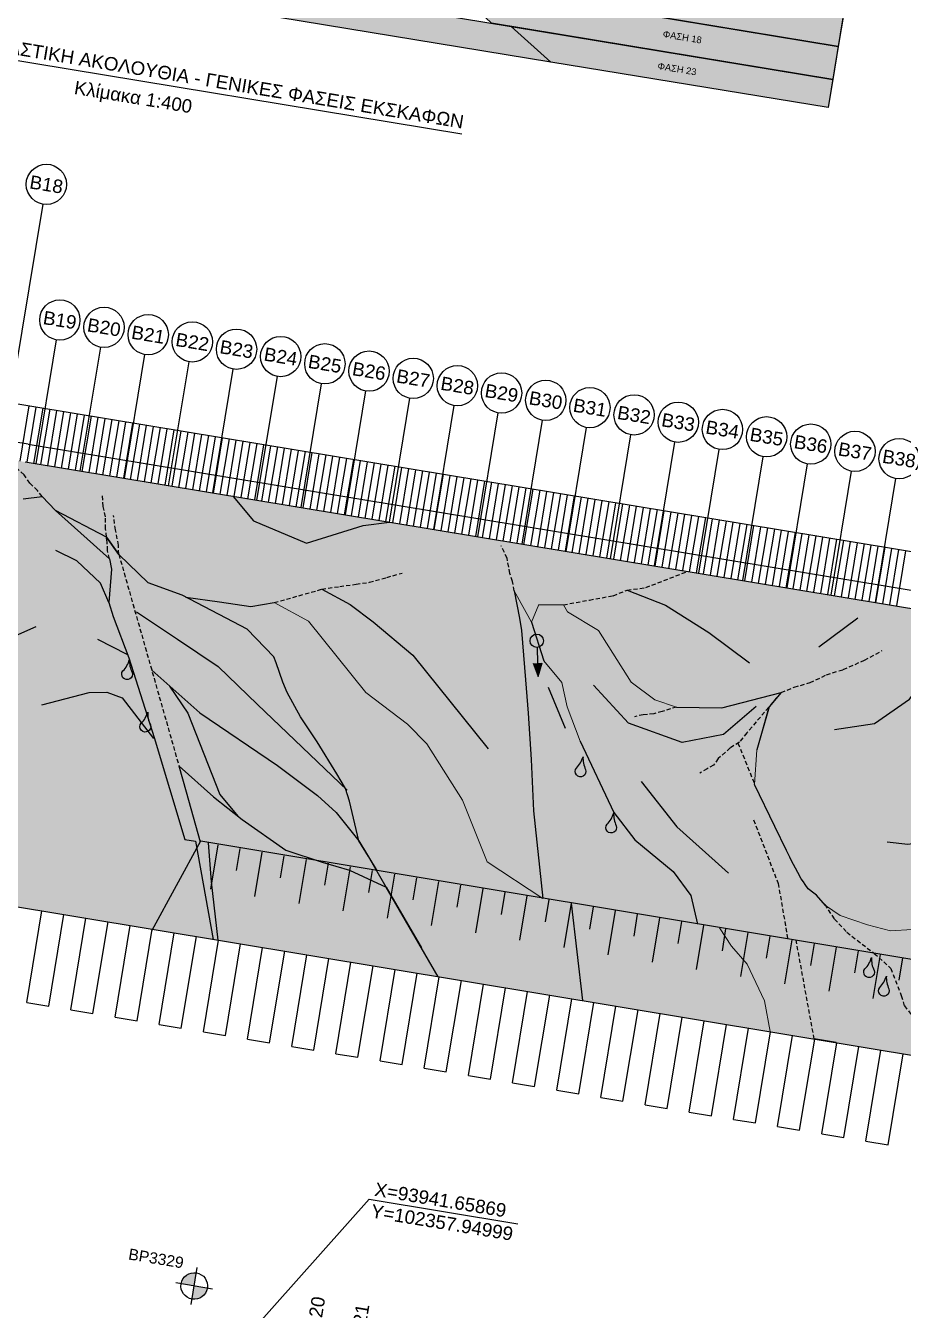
# Model space of a CAD drawing. Header units: metres. Extents: x 93017 to 94633, y 101979 to 102793.
# Drawn here: x 94164.8 to 94204, y 102320.5 to 102377.8 of the extents above; entities that cross this region are included whole.
import ezdxf
from ezdxf.enums import TextEntityAlignment as Align

# ---------------------------------------------------------------- set-up
doc = ezdxf.new("R2010")
doc.units = ezdxf.units.M
doc.header["$LTSCALE"] = 0.75
doc.header["$MEASUREMENT"] = 0
doc.linetypes.add('DASHED', pattern=[0.75, 0.5, -0.25])
doc.layers.add('contacts', color=2, linetype='Continuous', lineweight=20)
for name, color, linetype in [('LEZANTES', 6, 'Continuous'), ('monitoring', 5, 'Continuous'), ('NAMEG', 6, 'Continuous'), ('OTM Hatch 0.15', 1, 'Continuous'), ('OTM Leaders', 2, 'Continuous'), ('OTM Line 0.15', 1, 'Continuous'), ('OTM Line 0.25', 2, 'Continuous'), ('OTM Line Rock 0.50', 3, 'ROCKIN'), ('OTM Solid 253', 253, 'Continuous'), ('OTM Text 0.25', 2, 'Continuous'), ('OTM Text 0.35', 3, 'Continuous'), ('OTM Title + Pinakida', 7, 'Continuous'), ('TEXT', 2, 'Continuous'), ('ΓΕΩΛΟΓΙΑ', 7, 'Continuous'), ('ΚΑΤΑΣΚΕΥΗ', 7, 'Continuous')]:
    doc.layers.add(name, color=color, linetype=linetype)
doc.styles.add('ARIAL', font='ARIAL.TTF')
doc.styles.add('Arial Greek', font='ARIAL.TTF')
doc.styles.add('DIM', font='wgsimpl.shx', dxfattribs={"width": 0.85})
doc.linetypes.add('ROCKIN', pattern='A,0.0001,-0.2,[131,ltypeshp.shx,S=0.2,R=180,X=0.2,Y=0],-0.2,1,-0.1,[131,ltypeshp.shx,S=0.1,R=180,X=0.1,Y=0],-0.1,0.5,-0.05,[131,ltypeshp.shx,S=0.05,R=180,X=0.05,Y=0],-0.05,0.5', length=2.7001)
doc.dimstyles.new('Metro 1 to 100', dxfattribs={"dimtxt": 0.4, "dimasz": 0.3, "dimexe": 0, "dimexo": 0, "dimgap": 0.15, "dimtad": 1, "dimzin": 1, "dimdsep": 46, "dimtxsty": 'DIM', "dimcen": 0, "dimclrd": 256, "dimclre": 256, "dimclrt": 256, "dimadec": 0, "dimazin": 0, "dimtfac": 0.002556, "dimtmove": 2, "dimatfit": 0, "dimfxl": 0, "dimtolj": 1, "dimtzin": 0, "dimlwe": -1, "dimarcsym": 0})

# ---------------------------------------------------------------- blocks, each defined once
blk = doc.blocks.new('dripping')
at = {"layer": 'monitoring'}
blk.add_hatch(color=256, dxfattribs=at).paths.add_polyline_path([(330.403, 103.139, 1.732051), (330.922, 103.139, -0.12787), (330.663, 103.821, -0.12787)])
at = {"layer": 'monitoring', "flags": 128}
blk.add_lwpolyline([(330.403, 103.139, 0.12787), (330.663, 103.821, 0.12787), (330.922, 103.139, -1.732051)], format="xyb", close=True, dxfattribs=at)
blk = doc.blocks.new('small inflow')
at = {"layer": 'monitoring'}
blk.add_hatch(color=256, dxfattribs=at).paths.add_polyline_path([(331.359, 101.341), (331.047, 101.092), (331.578, 100.748)])
for p, q in [((330.766, 101.763), (331.203, 101.217)), ((331.047, 101.092), (331.578, 100.748)), ((331.578, 100.748), (331.359, 101.341))]:
    blk.add_line(p, q, dxfattribs=at)
blk.add_circle((330.579, 101.998), 0.3, dxfattribs=at)

msp = doc.modelspace()

# ---------------------------------------------------------------- hatches: boundary and pattern name
for color, points in [(40, [(94182.65, 102379.933), (94181.106, 102381.708), (94201.328, 102378.37), (94201.083, 102376.89)]), (52, [(94175.101, 102378.341), (94173.34, 102379.95), (94186.477, 102377.781), (94188.24, 102376.191)]), (15, [(94185.591, 102377.927), (94183.657, 102379.767), (94201.083, 102376.89), (94200.839, 102375.41)]), (52, [(94188.24, 102376.191), (94186.477, 102377.781), (94200.839, 102375.41), (94200.633, 102374.164)])]:
    msp.add_hatch(color=color).paths.add_polyline_path(points)
at = {"lineweight": -3, "true_color": 0xdebd9c}
for points in [[(94146.32, 102361.384), (94145.568, 102359.656), (94144.429, 102356.069), (94143.434, 102351.967), (94143.127, 102350.165), (94143.724, 102347.381), (94144.497, 102344.2), (94144.597, 102341.76), (94173.156, 102337.03), (94172.376, 102341.41), (94171.899, 102341.489), (94169.527, 102349.19), (94168.5, 102352.066), (94168.623, 102353.552), (94168.522, 102354.019), (94168.156, 102354.363), (94166.151, 102356.141), (94165.519, 102356.806), (94165.745, 102358.178)], [(94165.745, 102358.178), (94165.519, 102356.806), (94166.116, 102356.178), (94168.396, 102354.991), (94168.945, 102354.214), (94170.257, 102352.945), (94171.935, 102352.307), (94174.555, 102351.839), (94175.332, 102351.891), (94175.884, 102352.06), (94177.42, 102351.228), (94179.974, 102348.048), (94181.839, 102346.633), (94182.704, 102345.751), (94184.302, 102343.246), (94185.398, 102340.488), (94187.893, 102338.849), (94187.469, 102342.771), (94187.287, 102346.254), (94186.94, 102350.816), (94186.613, 102352.584), (94187.38, 102351.182), (94187.712, 102351.979), (94188.807, 102351.966), (94188.992, 102351.649), (94190.375, 102350.816), (94191.832, 102348.504), (94192.892, 102347.722), (94193.866, 102347.402), (94195.888, 102347.372), (94198.534, 102348.052), (94197.996, 102347.417), (94197.448, 102345.495), (94197.35, 102343.95), (94198.859, 102340.813), (94199.429, 102339.732), (94199.742, 102339.286), (94200.113, 102338.997), (94200.51, 102338.535), (94201.172, 102338.088), (94202.396, 102337.682), (94203.42, 102337.404), (94204.389, 102337.474), (94206.428, 102337.543), (94207.533, 102338.043), (94208.847, 102339.918), (94210.582, 102337.806), (94210.919, 102336.543), (94211.956, 102334.876), (94213.445, 102334.63), (94213.844, 102333.7), (94214.306, 102332.624), (94216.626, 102330.886), (94218.423, 102331.782), (94219.607, 102332.816), (94220.72, 102333.419), (94221.706, 102333.255), (94222.559, 102334.582), (94224.059, 102335.541), (94226.42, 102337.565), (94227.318, 102338.167), (94227.922, 102338.819), (94228.221, 102339.23), (94228.659, 102339.643), (94229.124, 102340.284), (94229.865, 102340.989), (94230.404, 102341.923), (94231.195, 102342.589), (94232.673, 102344.98), (94236.114, 102345.748), (94238.874, 102346.105), (94226.569, 102348.136), (94218.676, 102349.44), (94207.184, 102351.337), (94196.825, 102353.047), (94188.931, 102354.35), (94182.055, 102355.485), (94175.118, 102356.63), (94171.172, 102357.282)], [(94171.637, 102344.754), (94173.406, 102343.188), (94173.79, 102342.849), (94176.405, 102341.01), (94178.026, 102340.477), (94179.258, 102340.12), (94179.952, 102339.793), (94180.882, 102339.355), (94183.218, 102335.363), (94173.384, 102336.992), (94172.895, 102341.325), (94172.6, 102341.373), (94172.233, 102342.662)]]:
    msp.add_hatch(color=31, dxfattribs=at).paths.add_polyline_path(points)
at = {"lineweight": -3}
for points in [[(94182.704, 102345.751), (94181.839, 102346.633), (94179.974, 102348.048), (94177.42, 102351.228), (94175.884, 102352.06), (94174.844, 102351.896), (94171.935, 102352.307), (94174.675, 102350.874), (94175.874, 102349.638), (94176.39, 102348.17), (94177.069, 102346.958), (94179.141, 102343.696), (94179.664, 102341.435), (94183.218, 102335.363), (94189.659, 102334.296), (94189.149, 102338.641), (94187.893, 102338.849), (94185.398, 102340.488), (94184.302, 102343.246)], [(94250.887, 102344.122), (94244.68, 102345.09), (94242.992, 102345.301), (94240.867, 102345.422), (94239.892, 102345.457), (94236.837, 102345.842), (94236.114, 102345.748), (94232.673, 102344.98), (94231.195, 102342.589), (94230.304, 102341.751), (94229.865, 102340.989), (94229.124, 102340.284), (94228.221, 102339.23), (94227.318, 102338.167), (94226.42, 102337.565), (94224.059, 102335.541), (94222.559, 102334.582), (94221.706, 102333.255), (94220.72, 102333.419), (94219.607, 102332.816), (94218.423, 102331.782), (94216.626, 102330.886), (94214.306, 102332.624), (94213.445, 102334.63), (94211.956, 102334.876), (94210.919, 102336.543), (94210.581, 102337.807), (94208.847, 102339.918), (94207.533, 102338.043), (94206.36, 102337.513), (94203.879, 102337.437), (94202.396, 102337.682), (94200.51, 102338.535), (94199.528, 102339.591), (94198.756, 102341.277), (94197.35, 102343.95), (94197.448, 102345.495), (94197.821, 102346.806), (94197.975, 102347.344), (94198.534, 102348.052), (94195.888, 102347.372), (94193.866, 102347.402), (94192.892, 102347.722), (94191.832, 102348.504), (94190.375, 102350.816), (94188.992, 102351.649), (94188.807, 102351.966), (94187.712, 102351.979), (94187.38, 102351.182), (94187.929, 102349.47), (94188.764, 102348.367), (94188.978, 102347.409), (94189.561, 102345.882), (94191.059, 102342.678), (94191.995, 102341.469), (94192.78, 102340.826), (94193.714, 102340.062), (94194.503, 102338.985), (94194.797, 102337.717), (94195.786, 102337.546), (94196.541, 102336.464), (94197.025, 102335.901), (94197.783, 102334.292), (94198.036, 102332.909), (94201.513, 102332.333), (94205.46, 102331.68), (94207.433, 102331.353), (94211.269, 102330.717), (94215.471, 102330.022), (94221.39, 102329.041), (94227.309, 102328.061), (94244.028, 102325.29), (94245.954, 102330.472), (94247.323, 102332.662), (94248.379, 102334.145), (94248.983, 102335.352), (94249.543, 102335.98)]]:
    msp.add_hatch(color=43, dxfattribs=at).paths.add_polyline_path(points)
at = {"layer": 'NAMEG'}
h = msp.add_hatch(color=253, dxfattribs=at)
edge = h.paths.add_edge_path()
edge.add_ellipse((94172.314, 102321.556), major_axis=(0.346, -0.483), ratio=1, start_angle=-45, end_angle=45)
edge.add_line((94172.9, 102321.459), (94172.314, 102321.556))
edge.add_line((94172.314, 102321.556), (94172.218, 102320.97))
edge = h.paths.add_edge_path()
edge.add_ellipse((94172.314, 102321.556), major_axis=(0.346, -0.483), ratio=1, start_angle=135, end_angle=225)
edge.add_line((94171.728, 102321.653), (94172.314, 102321.556))
edge.add_line((94172.314, 102321.556), (94172.411, 102322.142))
at = {"layer": 'OTM Text 0.25', "ltscale": 0.5, "true_color": 0xc4c487}
for points in [[(94166.116, 102356.178), (94167.255, 102355.162), (94168.522, 102354.019), (94168.623, 102353.552), (94168.5, 102352.066), (94168.687, 102351.441), (94169.397, 102349.602), (94170.517, 102346.043), (94171.899, 102341.489), (94172.376, 102341.41), (94173.156, 102337.03), (94173.384, 102336.992), (94173.09, 102339.595), (94172.959, 102341.337), (94172.6, 102341.373), (94171.968, 102343.593), (94171.637, 102344.754), (94173.174, 102343.393), (94174.461, 102342.376), (94176.405, 102341.01), (94178.026, 102340.477), (94179.258, 102340.12), (94180.882, 102339.355), (94182.463, 102336.653), (94180.882, 102339.355), (94180.094, 102340.727), (94179.664, 102341.435), (94179.257, 102343.194), (94179.075, 102343.759), (94178.678, 102344.424), (94177.806, 102345.847), (94177.069, 102346.958), (94176.46, 102348.045), (94176.269, 102348.514), (94175.969, 102349.368), (94175.874, 102349.638), (94174.675, 102350.874), (94173.742, 102351.362), (94171.768, 102352.395), (94170.257, 102352.945), (94168.945, 102354.214), (94168.396, 102354.991)], [(94186.613, 102352.584), (94186.839, 102351.362), (94186.94, 102350.816), (94187.115, 102348.616), (94187.233, 102347.133), (94187.36, 102345.06), (94187.469, 102342.771), (94187.893, 102338.849), (94189.149, 102338.641), (94189.659, 102334.296), (94196.087, 102333.232), (94197.074, 102333.068), (94198.036, 102332.909), (94197.783, 102334.292), (94197.016, 102335.919), (94196.318, 102336.719), (94195.786, 102337.546), (94194.799, 102337.709), (94194.503, 102338.985), (94193.714, 102340.062), (94191.995, 102341.469), (94191.061, 102342.689), (94189.561, 102345.882), (94188.978, 102347.409), (94188.735, 102348.496), (94187.929, 102349.47), (94187.737, 102350.071), (94187.38, 102351.182), (94187.142, 102351.618)]]:
    msp.add_hatch(color=53, dxfattribs=at).paths.add_polyline_path(points)

# ---------------------------------------------------------------- linework, layer by layer
at = {"color": 7, "ltscale": 0.1}
msp.add_line((94159.584, 102377.065), (94184.275, 102372.988), dxfattribs=at)
at = {"color": 1, "lineweight": -3}
for p, q in [((94187.712, 102351.979), (94188.807, 102351.966)), ((94171.899, 102341.489), (94172.376, 102341.41)), ((94172.376, 102341.41), (94173.156, 102337.03)), ((94189.149, 102338.641), (94189.659, 102334.296))]:
    msp.add_line(p, q, dxfattribs=at)
at = {"color": 7, "lineweight": -3}
for p, q in [((94180.882, 102339.355), (94182.463, 102336.653)), ((94195.786, 102337.546), (94195.786, 102337.546)), ((94182.463, 102336.653), (94182.463, 102336.653)), ((94182.463, 102336.653), (94182.463, 102336.653))]:
    msp.add_line(p, q, dxfattribs=at)
at = {"color": 1, "lineweight": -3}
for points in [[(94165.519, 102356.806), (94166.116, 102356.178), (94167.255, 102355.162), (94168.522, 102354.019), (94168.623, 102353.552), (94168.5, 102352.066), (94168.687, 102351.441), (94169.397, 102349.602), (94170.517, 102346.043), (94171.899, 102341.489)], [(94183.217, 102335.363), (94180.882, 102339.355), (94180.094, 102340.727), (94179.664, 102341.435), (94179.257, 102343.194), (94179.075, 102343.759), (94178.678, 102344.424), (94177.806, 102345.847), (94177.069, 102346.958), (94176.46, 102348.045), (94176.269, 102348.514), (94175.969, 102349.368), (94175.874, 102349.638), (94174.675, 102350.874), (94173.742, 102351.362), (94171.768, 102352.395), (94170.257, 102352.945), (94168.945, 102354.214), (94168.396, 102354.991), (94166.116, 102356.178)], [(94171.935, 102352.307), (94173.442, 102352.094), (94174.844, 102351.896), (94175.884, 102352.06)], [(94186.613, 102352.584), (94186.839, 102351.362), (94186.94, 102350.816), (94187.115, 102348.616), (94187.233, 102347.133), (94187.36, 102345.06), (94187.469, 102342.771), (94187.893, 102338.849)], [(94172.6, 102341.373), (94171.968, 102343.593), (94171.637, 102344.754)], [(94171.637, 102344.754), (94173.174, 102343.393), (94174.461, 102342.376), (94176.405, 102341.01), (94178.026, 102340.477), (94179.258, 102340.12), (94180.882, 102339.355)], [(94173.384, 102336.992), (94173.09, 102339.595), (94172.959, 102341.337)]]:
    msp.add_lwpolyline(points, dxfattribs=at)
at = {"color": 7, "lineweight": -3}
msp.add_lwpolyline([(94187.38, 102351.182), (94187.929, 102349.47)], dxfattribs=at)
at = {"layer": 'contacts'}
for p, q in [((94187.38, 102351.182), (94187.712, 102351.979)), ((94197.975, 102347.344), (94197.448, 102345.495)), ((94197.448, 102345.495), (94197.35, 102343.95))]:
    msp.add_line(p, q, dxfattribs=at)
at = {"layer": 'contacts', "flags": 128}
for points in [[(94175.884, 102352.06), (94177.42, 102351.228), (94179.974, 102348.048), (94181.839, 102346.633), (94182.704, 102345.751), (94184.302, 102343.246), (94185.398, 102340.488), (94187.893, 102338.849)], [(94194.799, 102337.709), (94194.503, 102338.985), (94193.714, 102340.062), (94191.995, 102341.469), (94191.061, 102342.689), (94189.561, 102345.882), (94188.978, 102347.409), (94188.735, 102348.496), (94187.929, 102349.47), (94187.737, 102350.071), (94187.38, 102351.182), (94187.142, 102351.618), (94186.613, 102352.584)], [(94188.807, 102351.966), (94188.992, 102351.649), (94190.375, 102350.816), (94191.832, 102348.504), (94192.892, 102347.722), (94193.866, 102347.402)], [(94200.51, 102338.535), (94201.172, 102338.088), (94202.396, 102337.682), (94203.42, 102337.404), (94204.389, 102337.474), (94206.428, 102337.543)], [(94198.036, 102332.909), (94197.783, 102334.292), (94197.016, 102335.919), (94196.318, 102336.719), (94195.786, 102337.546)]]:
    msp.add_lwpolyline(points, dxfattribs=at)
at = {"layer": 'NAMEG', "color": 253}
for p, q in [((94172.179, 102320.735, -60.208), (94172.45, 102322.376, -60.208)), ((94173.135, 102321.42, -60.208), (94171.494, 102321.691, -60.208))]:
    msp.add_line(p, q, dxfattribs=at)
msp.add_ellipse((94172.314, 102321.556, -60.208), major_axis=(-0.483, -0.346), ratio=1, start_param=5.497787, end_param=11.780972, dxfattribs=at)
at = {"layer": 'OTM Hatch 0.15'}
for p, q in [((94174.349, 102341.084), (94174.186, 102340.098)), ((94175.336, 102340.922), (94175.01, 102338.948)), ((94176.323, 102340.759), (94176.16, 102339.772)), ((94177.309, 102340.596), (94176.983, 102338.623)), ((94178.296, 102340.433), (94178.133, 102339.446)), ((94179.283, 102340.27), (94178.957, 102338.297)), ((94180.269, 102340.107), (94180.106, 102339.121)), ((94181.256, 102339.944), (94180.93, 102337.971)), ((94182.242, 102339.781), (94182.08, 102338.795)), ((94183.229, 102339.619), (94182.903, 102337.645)), ((94184.216, 102339.456), (94184.053, 102338.469)), ((94185.202, 102339.293), (94184.877, 102337.32)), ((94186.189, 102339.13), (94186.026, 102338.143)), ((94187.176, 102338.967), (94186.85, 102336.994)), ((94188.162, 102338.804), (94187.999, 102337.818)), ((94189.149, 102338.641), (94188.823, 102336.668)), ((94190.136, 102338.478), (94189.973, 102337.492)), ((94191.122, 102338.316), (94190.797, 102336.342)), ((94192.109, 102338.153), (94191.946, 102337.166)), ((94193.096, 102337.99), (94192.77, 102336.016)), ((94194.082, 102337.827), (94193.919, 102336.84)), ((94195.069, 102337.664), (94194.743, 102335.691)), ((94196.055, 102337.501), (94195.893, 102336.514)), ((94197.042, 102337.338), (94196.716, 102335.365)), ((94198.029, 102337.175), (94197.866, 102336.189)), ((94199.015, 102337.013), (94198.69, 102335.039)), ((94200.002, 102336.85), (94199.839, 102335.863)), ((94200.989, 102336.687), (94200.663, 102334.713)), ((94201.975, 102336.524), (94201.812, 102335.537)), ((94202.962, 102336.361), (94202.636, 102334.388)), ((94203.949, 102336.198), (94203.786, 102335.211))]:
    msp.add_line(p, q, dxfattribs=at)
at = {"layer": 'OTM Line 0.15', "ltscale": 0.1}
for p, q in [((94163.693, 102358.516), (94165.563, 102369.844)), ((94165.252, 102358.259), (94166.165, 102363.789)), ((94167.225, 102357.933), (94168.138, 102363.463)), ((94169.198, 102357.607), (94170.111, 102363.137)), ((94171.172, 102357.282), (94172.085, 102362.812)), ((94173.145, 102356.956), (94174.058, 102362.486)), ((94175.118, 102356.63), (94176.031, 102362.16)), ((94177.092, 102356.304), (94178.005, 102361.834)), ((94179.065, 102355.979), (94179.978, 102361.509)), ((94181.038, 102355.653), (94181.951, 102361.183)), ((94183.012, 102355.327), (94183.924, 102360.857)), ((94184.985, 102355.001), (94185.898, 102360.531)), ((94186.958, 102354.676), (94187.871, 102360.206)), ((94188.931, 102354.35), (94189.844, 102359.88)), ((94190.905, 102354.024), (94191.818, 102359.554)), ((94192.878, 102353.698), (94193.791, 102359.228)), ((94194.851, 102353.373), (94195.764, 102358.903)), ((94196.825, 102353.047), (94197.737, 102358.577)), ((94198.798, 102352.721), (94199.711, 102358.251)), ((94200.771, 102352.395), (94201.684, 102357.925)), ((94202.744, 102352.07), (94203.657, 102357.6))]:
    msp.add_line(p, q, dxfattribs=at)
for centre in [(94165.71, 102370.732), (94166.311, 102364.677), (94168.285, 102364.351), (94170.258, 102364.025), (94172.231, 102363.7), (94174.205, 102363.374), (94176.178, 102363.048), (94178.151, 102362.722), (94180.124, 102362.397), (94182.098, 102362.071), (94184.071, 102361.745), (94186.044, 102361.419), (94188.018, 102361.094), (94189.991, 102360.768), (94191.964, 102360.442), (94193.938, 102360.116), (94195.911, 102359.791), (94197.884, 102359.465), (94199.857, 102359.139), (94201.831, 102358.813), (94203.804, 102358.488)]:
    msp.add_circle(centre, 0.9, dxfattribs=at)
at = {"layer": 'OTM Line 0.25'}
for p, q in [((94202.798, 102387.275), (94200.633, 102374.164)), ((94164.889, 102359.13), (94146.381, 102362.185)), ((94164.829, 102334.207), (94165.504, 102338.297)), ((94165.815, 102334.044), (94166.49, 102338.134)), ((94166.802, 102333.881), (94167.477, 102337.97)), ((94167.789, 102333.718), (94168.464, 102337.807)), ((94168.775, 102333.555), (94169.45, 102337.643)), ((94169.762, 102333.392), (94170.437, 102337.48)), ((94170.749, 102333.229), (94171.423, 102337.317)), ((94171.735, 102333.067), (94172.41, 102337.153)), ((94172.722, 102332.904), (94173.396, 102336.99)), ((94173.708, 102332.741), (94174.383, 102336.826)), ((94174.695, 102332.578), (94175.369, 102336.663)), ((94175.682, 102332.415), (94176.356, 102336.5)), ((94176.668, 102332.252), (94177.343, 102336.336)), ((94177.655, 102332.089), (94178.329, 102336.173)), ((94178.642, 102331.926), (94179.316, 102336.009)), ((94179.628, 102331.764), (94180.302, 102335.846)), ((94180.615, 102331.601), (94181.289, 102335.683)), ((94181.602, 102331.438), (94182.275, 102335.519)), ((94182.588, 102331.275), (94183.262, 102335.356)), ((94183.575, 102331.112), (94184.249, 102335.193)), ((94184.562, 102330.949), (94185.235, 102335.029)), ((94185.548, 102330.786), (94186.222, 102334.866)), ((94186.535, 102330.623), (94187.208, 102334.702)), ((94187.521, 102330.461), (94188.195, 102334.539)), ((94188.508, 102330.298), (94189.181, 102334.376)), ((94189.495, 102330.135), (94190.168, 102334.212)), ((94190.481, 102329.972), (94191.154, 102334.049)), ((94191.468, 102329.809), (94192.141, 102333.885)), ((94192.455, 102329.646), (94193.128, 102333.722)), ((94193.441, 102329.483), (94194.114, 102333.559)), ((94194.428, 102329.32), (94195.101, 102333.395)), ((94195.415, 102329.157), (94196.087, 102333.232)), ((94196.401, 102328.995), (94197.074, 102333.068)), ((94197.388, 102328.832), (94198.06, 102332.905)), ((94198.375, 102328.669), (94199.047, 102332.742)), ((94199.361, 102328.506), (94200.034, 102332.578)), ((94200.348, 102328.343), (94201.02, 102332.415)), ((94201.335, 102328.18), (94202.007, 102332.251)), ((94202.321, 102328.017), (94202.993, 102332.088)), ((94203.308, 102327.854), (94203.98, 102331.925)), ((94188.508, 102330.298), (94189.495, 102330.135)), ((94190.481, 102329.972), (94191.468, 102329.809)), ((94192.455, 102329.646), (94193.441, 102329.483)), ((94194.428, 102329.32), (94195.415, 102329.157)), ((94196.401, 102328.995), (94197.388, 102328.832))]:
    msp.add_line(p, q, dxfattribs=at)
at = {"layer": 'OTM Line 0.25', "ltscale": 0.05}
for p, q in [((94146.658, 102363.862), (94232.23, 102349.736)), ((94164.889, 102359.13), (94240.194, 102346.698)), ((94164.759, 102358.34), (94240.063, 102345.909)), ((94164.829, 102334.207), (94165.815, 102334.044)), ((94166.802, 102333.881), (94167.789, 102333.718)), ((94168.775, 102333.555), (94169.762, 102333.392)), ((94170.749, 102333.229), (94171.735, 102333.067)), ((94172.722, 102332.904), (94173.708, 102332.741)), ((94174.695, 102332.578), (94175.682, 102332.415)), ((94176.668, 102332.252), (94177.655, 102332.089)), ((94178.642, 102331.926), (94179.628, 102331.764)), ((94180.615, 102331.601), (94181.602, 102331.438)), ((94182.588, 102331.275), (94183.575, 102331.112)), ((94184.562, 102330.949), (94185.548, 102330.786)), ((94186.535, 102330.623), (94187.521, 102330.461)), ((94198.375, 102328.669), (94199.361, 102328.506)), ((94200.348, 102328.343), (94201.335, 102328.18)), ((94202.321, 102328.017), (94203.308, 102327.854))]:
    msp.add_line(p, q, dxfattribs=at)
at = {"layer": 'OTM Line Rock 0.50', "color": 1}
for p, q in [((94126.17, 102344.811), (94247.679, 102324.687)), ((94170.43, 102337.441), (94172.609, 102341.424)), ((94172.608, 102341.422), (94248.361, 102328.821))]:
    msp.add_line(p, q, dxfattribs=at)
at = {"layer": 'OTM Solid 253', "ltscale": 0.05}
for p, q in [((94164.538, 102358.377), (94164.946, 102360.843)), ((94164.847, 102358.326), (94165.254, 102360.792)), ((94165.155, 102358.275), (94165.562, 102360.742)), ((94165.463, 102358.224), (94165.871, 102360.691)), ((94165.772, 102358.173), (94166.179, 102360.64)), ((94166.08, 102358.122), (94166.487, 102360.589)), ((94166.388, 102358.071), (94166.796, 102360.538)), ((94166.697, 102358.02), (94167.104, 102360.487)), ((94167.005, 102357.97), (94167.412, 102360.436)), ((94167.313, 102357.919), (94167.721, 102360.385)), ((94167.622, 102357.868), (94168.029, 102360.334)), ((94167.93, 102357.817), (94168.337, 102360.284)), ((94168.238, 102357.766), (94168.646, 102360.233)), ((94168.547, 102357.715), (94168.954, 102360.182)), ((94168.855, 102357.664), (94169.262, 102360.131)), ((94169.163, 102357.613), (94169.571, 102360.08)), ((94169.472, 102357.562), (94169.879, 102360.029)), ((94169.78, 102357.511), (94170.187, 102359.978)), ((94170.088, 102357.461), (94170.495, 102359.927)), ((94170.397, 102357.41), (94170.804, 102359.876)), ((94170.705, 102357.359), (94171.112, 102359.825)), ((94171.013, 102357.308), (94171.42, 102359.775)), ((94171.322, 102357.257), (94171.729, 102359.724)), ((94171.63, 102357.206), (94172.037, 102359.673)), ((94171.938, 102357.155), (94172.345, 102359.622)), ((94172.247, 102357.104), (94172.654, 102359.571)), ((94172.555, 102357.053), (94172.962, 102359.52)), ((94172.863, 102357.002), (94173.27, 102359.469)), ((94173.172, 102356.952), (94173.579, 102359.418)), ((94173.48, 102356.901), (94173.887, 102359.367)), ((94173.788, 102356.85), (94174.195, 102359.316)), ((94174.097, 102356.799), (94174.504, 102359.266)), ((94174.405, 102356.748), (94174.812, 102359.215)), ((94174.713, 102356.697), (94175.12, 102359.164)), ((94175.022, 102356.646), (94175.429, 102359.113)), ((94175.33, 102356.595), (94175.737, 102359.062)), ((94175.638, 102356.544), (94176.045, 102359.011)), ((94175.947, 102356.493), (94176.354, 102358.96)), ((94176.255, 102356.443), (94176.662, 102358.909)), ((94176.563, 102356.392), (94176.97, 102358.858)), ((94176.871, 102356.341), (94177.279, 102358.807)), ((94177.18, 102356.29), (94177.587, 102358.757)), ((94177.488, 102356.239), (94177.895, 102358.706)), ((94177.796, 102356.188), (94178.204, 102358.655)), ((94178.105, 102356.137), (94178.512, 102358.604)), ((94178.413, 102356.086), (94178.82, 102358.553)), ((94178.721, 102356.035), (94179.129, 102358.502)), ((94179.03, 102355.984), (94179.437, 102358.451)), ((94179.338, 102355.934), (94179.745, 102358.4)), ((94179.646, 102355.883), (94180.054, 102358.349)), ((94179.955, 102355.832), (94180.362, 102358.298)), ((94180.263, 102355.781), (94180.67, 102358.248)), ((94180.571, 102355.73), (94180.979, 102358.197)), ((94180.88, 102355.679), (94181.287, 102358.146)), ((94181.188, 102355.628), (94181.595, 102358.095)), ((94181.496, 102355.577), (94181.904, 102358.044)), ((94181.805, 102355.526), (94182.212, 102357.993)), ((94182.113, 102355.475), (94182.52, 102357.942)), ((94182.421, 102355.425), (94182.829, 102357.891)), ((94182.73, 102355.374), (94183.137, 102357.84)), ((94183.038, 102355.323), (94183.445, 102357.789)), ((94183.346, 102355.272), (94183.754, 102357.739)), ((94183.655, 102355.221), (94184.062, 102357.688)), ((94183.963, 102355.17), (94184.37, 102357.637)), ((94184.271, 102355.119), (94184.679, 102357.586)), ((94184.58, 102355.068), (94184.987, 102357.535)), ((94184.888, 102355.017), (94185.295, 102357.484)), ((94185.196, 102354.966), (94185.604, 102357.433)), ((94185.505, 102354.916), (94185.912, 102357.382)), ((94185.813, 102354.865), (94186.22, 102357.331)), ((94186.121, 102354.814), (94186.528, 102357.28)), ((94186.43, 102354.763), (94186.837, 102357.23)), ((94186.738, 102354.712), (94187.145, 102357.179)), ((94187.046, 102354.661), (94187.453, 102357.128)), ((94187.355, 102354.61), (94187.762, 102357.077)), ((94187.663, 102354.559), (94188.07, 102357.026)), ((94187.971, 102354.508), (94188.378, 102356.975)), ((94188.28, 102354.457), (94188.687, 102356.924)), ((94188.588, 102354.407), (94188.995, 102356.873)), ((94188.896, 102354.356), (94189.303, 102356.822)), ((94189.205, 102354.305), (94189.612, 102356.771)), ((94189.513, 102354.254), (94189.92, 102356.721)), ((94189.821, 102354.203), (94190.228, 102356.67)), ((94190.13, 102354.152), (94190.537, 102356.619)), ((94190.438, 102354.101), (94190.845, 102356.568)), ((94190.746, 102354.05), (94191.153, 102356.517)), ((94191.055, 102353.999), (94191.462, 102356.466)), ((94191.363, 102353.948), (94191.77, 102356.415)), ((94191.671, 102353.898), (94192.078, 102356.364)), ((94191.98, 102353.847), (94192.387, 102356.313)), ((94192.288, 102353.796), (94192.695, 102356.262)), ((94192.596, 102353.745), (94193.003, 102356.212)), ((94192.904, 102353.694), (94193.312, 102356.161)), ((94193.213, 102353.643), (94193.62, 102356.11)), ((94193.521, 102353.592), (94193.928, 102356.059)), ((94193.829, 102353.541), (94194.237, 102356.008)), ((94194.138, 102353.49), (94194.545, 102355.957)), ((94194.446, 102353.44), (94194.853, 102355.906)), ((94194.754, 102353.389), (94195.162, 102355.855)), ((94195.063, 102353.338), (94195.47, 102355.804)), ((94195.371, 102353.287), (94195.778, 102355.753)), ((94195.679, 102353.236), (94196.087, 102355.703)), ((94195.988, 102353.185), (94196.395, 102355.652)), ((94196.296, 102353.134), (94196.703, 102355.601)), ((94196.604, 102353.083), (94197.012, 102355.55)), ((94196.913, 102353.032), (94197.32, 102355.499)), ((94197.221, 102352.981), (94197.628, 102355.448)), ((94197.529, 102352.931), (94197.937, 102355.397)), ((94197.838, 102352.88), (94198.245, 102355.346)), ((94198.146, 102352.829), (94198.553, 102355.295)), ((94198.454, 102352.778), (94198.862, 102355.244)), ((94198.763, 102352.727), (94199.17, 102355.194)), ((94199.071, 102352.676), (94199.478, 102355.143)), ((94199.379, 102352.625), (94199.787, 102355.092)), ((94199.688, 102352.574), (94200.095, 102355.041)), ((94199.996, 102352.523), (94200.403, 102354.99)), ((94200.304, 102352.472), (94200.712, 102354.939)), ((94200.613, 102352.422), (94201.02, 102354.888)), ((94200.921, 102352.371), (94201.328, 102354.837)), ((94201.229, 102352.32), (94201.637, 102354.786)), ((94201.538, 102352.269), (94201.945, 102354.735)), ((94201.846, 102352.218), (94202.253, 102354.685)), ((94202.154, 102352.167), (94202.561, 102354.634)), ((94202.463, 102352.116), (94202.87, 102354.583)), ((94202.771, 102352.065), (94203.178, 102354.532)), ((94203.079, 102352.014), (94203.486, 102354.481)), ((94203.388, 102351.963), (94203.795, 102354.43)), ((94203.696, 102351.913), (94204.103, 102354.379))]:
    msp.add_line(p, q, dxfattribs=at)
at = {"layer": 'OTM Text 0.25', "color": 8, "linetype": 'Continuous', "ltscale": 0.5}
for p, q in [((94164.67, 102356.699), (94165.519, 102356.806)), ((94178.01, 102352.659), (94179.285, 102351.983)), ((94179.285, 102351.983), (94180.305, 102351.211)), ((94180.305, 102351.211), (94182.084, 102349.711)), ((94200.222, 102350.089), (94201.958, 102351.39)), ((94182.084, 102349.711), (94185.449, 102345.535))]:
    msp.add_line(p, q, dxfattribs=at)
at = {"layer": 'OTM Text 0.25', "color": 1, "linetype": 'DASHED', "ltscale": 0.5}
for p, q in [((94196.605, 102345.793), (94197.35, 102343.95)), ((94197.301, 102342.364), (94198.4, 102339.525)), ((94198.4, 102339.525), (94198.827, 102337.061)), ((94200.009, 102332.582), (94199.203, 102336.998))]:
    msp.add_line(p, q, dxfattribs=at)
at = {"layer": 'OTM Text 0.25', "color": 1, "ltscale": 0.5}
msp.add_line((94200.51, 102338.535), (94200.113, 102338.997), dxfattribs=at)
at = {"layer": 'OTM Text 0.25', "ltscale": 0.5}
for points in [[(94182.65, 102379.933), (94181.106, 102381.708), (94201.328, 102378.37), (94201.083, 102376.89), (94182.65, 102379.933), (94181.106, 102381.708)], [(94175.101, 102378.341), (94173.34, 102379.95), (94186.477, 102377.781), (94188.24, 102376.191), (94175.101, 102378.341)], [(94185.591, 102377.927), (94183.657, 102379.767), (94201.083, 102376.89), (94200.839, 102375.41), (94185.591, 102377.927), (94183.657, 102379.767)], [(94188.24, 102376.191), (94186.477, 102377.781), (94200.839, 102375.41), (94200.633, 102374.164), (94188.24, 102376.191), (94186.477, 102377.781)]]:
    msp.add_lwpolyline(points, dxfattribs=at)
at = {"layer": 'OTM Text 0.25', "color": 1, "linetype": 'DASHED', "ltscale": 0.5}
for points in [[(94165.519, 102356.806), (94165.31, 102357.064), (94164.967, 102357.393), (94164.71, 102357.765), (94164.316, 102358.136)], [(94168.396, 102354.991), (94168.353, 102355.358), (94168.351, 102355.897), (94168.251, 102356.355), (94168.216, 102356.882)], [(94168.945, 102354.214), (94168.93, 102354.621), (94168.803, 102355.305), (94168.704, 102355.952)], [(94168.522, 102354.019), (94168.441, 102354.389), (94168.425, 102354.758), (94168.396, 102354.991)], [(94186.613, 102352.584), (94186.528, 102353.011), (94186.412, 102353.365), (94186.291, 102354.046), (94186.03, 102354.599)], [(94168.945, 102354.214), (94171.637, 102344.754)], [(94175.884, 102352.06), (94178.01, 102352.659), (94178.813, 102352.78), (94179.545, 102352.884), (94180.137, 102352.969), (94180.911, 102353.185), (94181.609, 102353.38)], [(94188.807, 102351.966), (94189.971, 102352.177), (94191.035, 102352.371), (94191.653, 102352.615), (94192.49, 102352.737), (94194.358, 102353.454)], [(94198.534, 102348.052), (94199.122, 102348.289), (94199.828, 102348.489), (94200.56, 102348.843), (94201.311, 102349.075), (94202.26, 102349.492), (94203.049, 102349.921)], [(94198.534, 102348.052), (94197.002, 102346.244), (94196.668, 102345.832), (94196.256, 102345.575), (94195.721, 102345.099), (94195.519, 102344.809), (94195.224, 102344.644), (94194.903, 102344.451)], [(94193.866, 102347.402), (94193.215, 102347.204), (94192.845, 102347.092), (94192.371, 102347.057), (94191.976, 102346.969)], [(94200.479, 102338.583), (94200.479, 102338.583), (94200.479, 102338.583), (94200.916, 102337.926), (94201.471, 102337.344), (94202.692, 102336.405), (94203.432, 102335.736), (94203.902, 102334.521), (94204.037, 102334.061), (94205.122, 102332.706), (94205.881, 102331.61)]]:
    msp.add_lwpolyline(points, dxfattribs=at)
at = {"layer": 'OTM Text 0.25', "color": 8, "linetype": 'Continuous', "ltscale": 0.5}
for points in [[(94174.058, 102356.805), (94174.967, 102355.713), (94177.323, 102354.721), (94179.867, 102355.507), (94181.038, 102355.653)], [(94168.5, 102352.066), (94168.134, 102352.923), (94167.071, 102353.93), (94166.134, 102354.396)], [(94191.653, 102352.615), (94193.37, 102351.951), (94195.298, 102350.723), (94197.121, 102349.367)], [(94169.735, 102351.651), (94171.561, 102350.429), (94173.386, 102349.207), (94175.134, 102347.513), (94179.141, 102343.696)], [(94161.684, 102349.417), (94165.248, 102350.995)], [(94200.919, 102346.393), (94202.706, 102346.668), (94204.268, 102347.759), (94205.337, 102349.151), (94206.691, 102351.418)], [(94169.311, 102349.753), (94168.012, 102350.42)], [(94170.417, 102349.043), (94172.569, 102347.138), (94176.027, 102344.784), (94177.819, 102343.459), (94178.653, 102342.688), (94179.664, 102341.435), (94180.493, 102340.07)], [(94165.502, 102347.495), (94167.621, 102348.053), (94168.407, 102348.062), (94169.101, 102347.809), (94170.49, 102345.99)], [(94171.215, 102348.336), (94172.029, 102347.128), (94173.456, 102343.491), (94174.269, 102342.528)], [(94188.896, 102346.444), (94188.137, 102348.272)], [(94197.418, 102347.431), (94195.96, 102346.176), (94194.111, 102345.816), (94191.72, 102346.681), (94190.153, 102348.38)], [(94192.28, 102344.08), (94193.872, 102342.057), (94195.588, 102340.517), (94196.187, 102339.978)], [(94203.275, 102341.383), (94204.195, 102341.284), (94205.528, 102341.472), (94206.8, 102341.865)]]:
    msp.add_lwpolyline(points, dxfattribs=at)
at = {"layer": 'OTM Text 0.25', "color": 1, "ltscale": 0.5}
for points in [[(94193.866, 102347.402), (94195.888, 102347.372), (94198.534, 102348.052)], [(94200.113, 102338.997), (94199.994, 102339.09), (94199.742, 102339.286), (94199.608, 102339.477), (94199.528, 102339.591), (94199.428, 102339.732), (94199.281, 102340.012), (94198.988, 102340.569), (94198.916, 102340.705), (94198.876, 102340.781), (94198.773, 102340.99), (94198.255, 102342.068), (94197.35, 102343.95)]]:
    msp.add_lwpolyline(points, dxfattribs=at)
at = {"layer": 'ΓΕΩΛΟΓΙΑ', "color": 7, "lineweight": -3}
for p, q in [((94168.396, 102354.991), (94168.945, 102354.214)), ((94168.945, 102354.214), (94170.257, 102352.945)), ((94198.534, 102348.052), (94197.996, 102347.417)), ((94197.996, 102347.417), (94197.448, 102345.495)), ((94199.206, 102336.981), (94199.206, 102336.981)), ((94200.996, 102332.419), (94200.009, 102332.582))]:
    msp.add_line(p, q, dxfattribs=at)
at = {"layer": 'ΓΕΩΛΟΓΙΑ', "color": 7}
msp.add_lwpolyline([(94189.561, 102345.882), (94191.061, 102342.689), (94191.995, 102341.469), (94193.714, 102340.062), (94194.503, 102338.985), (94194.799, 102337.709)], dxfattribs=at)
at = {"layer": 'ΚΑΤΑΣΚΕΥΗ', "ltscale": 0.05}
msp.add_line((94164.759, 102358.34), (94233.019, 102347.072), dxfattribs=at)
at = {"layer": 'ΚΑΤΑΣΚΕΥΗ', "color": 1, "ltscale": 0.05}
msp.add_line((94173.363, 102341.247), (94173.037, 102339.274), dxfattribs=at)

# ---------------------------------------------------------------- block references
at = {"layer": 'OTM Text 0.25', "color": 1, "rotation": 323.4820341949228}
msp.add_blockref('small inflow', (93861.245, 102465.106), dxfattribs=at)
at = {"layer": 'OTM Text 0.25', "color": 1, "xscale": 0.8000000000003373, "yscale": 0.7999999999992724, "zscale": 0.8, "rotation": 350.6259288741513}
for p in [(93894.896, 102310.658), (93895.713, 102308.318), (93915.156, 102306.322), (93916.527, 102303.812), (93928.043, 102297.356), (93928.708, 102296.53)]:
    msp.add_blockref('dripping', p, dxfattribs=at)

# ---------------------------------------------------------------- texts
at = {"layer": 'LEZANTES', "color": 7, "style": 'ARIAL'}
msp.add_text('Κλίμακα 1:400', height=0.59445, rotation=350.62593, dxfattribs=at).set_placement((94169.59, 102374.633), align=Align.MIDDLE_CENTER)
at = {"layer": 'OTM Text 0.25', "style": 'ARIAL'}
for s, height, p in [('ΦΑΣΗ 18', 0.3, (94193.227, 102377.306)), ('ΦΑΣΗ 23', 0.3, (94192.992, 102375.882)), ('X=93941.65869    ', 0.6, (94180.336, 102325.589)), ('Y=102357.94999', 0.6, (94180.176, 102324.618))]:
    msp.add_text(s, height=height, rotation=350.62593, dxfattribs=at).set_placement(p)
for s, p in [('B20', (94177.755, 102320.343)), ('B21', (94179.728, 102320.017))]:
    msp.add_text(s, height=0.6, rotation=80.62593, dxfattribs=at).set_placement(p, align=Align.MIDDLE_CENTER)
at = {"layer": 'OTM Text 0.35', "color": 2, "style": 'ARIAL'}
for s, p in [('B18', (94165.71, 102370.732)), ('B19', (94166.311, 102364.677)), ('B20', (94168.285, 102364.351)), ('B21', (94170.258, 102364.025)), ('B22', (94172.231, 102363.7)), ('B23', (94174.205, 102363.374)), ('B24', (94176.178, 102363.048)), ('B25', (94178.151, 102362.722)), ('B26', (94180.124, 102362.397)), ('B27', (94182.098, 102362.071)), ('B28', (94184.071, 102361.745)), ('B29', (94186.044, 102361.419)), ('B30', (94188.018, 102361.094)), ('B31', (94189.991, 102360.768)), ('B32', (94191.964, 102360.442)), ('B33', (94193.938, 102360.116)), ('B34', (94195.911, 102359.791)), ('B35', (94197.884, 102359.465)), ('B36', (94199.857, 102359.139)), ('B37', (94201.831, 102358.813)), ('B38', (94203.804, 102358.488))]:
    msp.add_text(s, height=0.6, rotation=350.62593, dxfattribs=at).set_placement(p, align=Align.MIDDLE_CENTER)
at = {"layer": 'OTM Title + Pinakida', "color": 7, "style": 'Arial Greek'}
msp.add_text('KATAΣΚΕΥΑΣΤΙΚΗ ΑΚΟΛΟΥΘΙΑ - ΓΕΝΙΚΕΣ ΦΑΣΕΙΣ ΕΚΣΚΑΦΩΝ', height=0.6, rotation=350.62593, dxfattribs=at).set_placement((94171.964, 102375.258), align=Align.CENTER)
at = {"layer": 'TEXT', "color": 253, "style": 'ARIAL'}
msp.add_attdef('BP3329', text='ΓΑ-1', height=0.5, rotation=350.62593, dxfattribs=at).set_placement((94170.611, 102322.788, -60.21), align=Align.MIDDLE_CENTER)

# ---------------------------------------------------------------- leaders
at = {"layer": 'OTM Leaders', "lineweight": 0}
msp.add_leader([(94174.816, 102319.46), (94180.125, 102325.428), (94186.766, 102324.331)], dimstyle='Metro 1 to 100', override={"dimasz": 0.15, "dimldrblk": 'Dot'}, dxfattribs=at)

doc.saveas('drawing.dxf')
